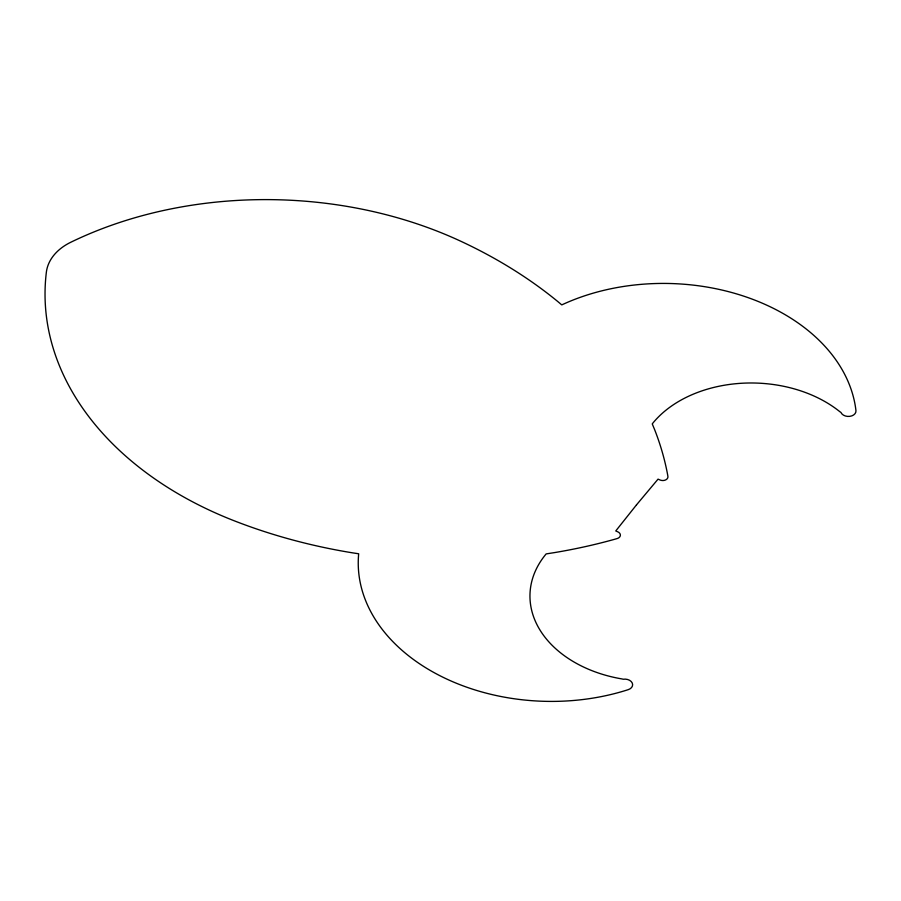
<?xml version="1.0" encoding="UTF-8"?>
<svg xmlns="http://www.w3.org/2000/svg" width="901" height="901" viewBox="0 0 901 901"><rect width="100%" height="100%" fill="white"/><g stroke="black" fill="none" stroke-linecap="round" stroke-linejoin="round"><path stroke-width="1.35" d="M636.489 504.875L615.755 530.959L617.895 531.883A5.282 3.784 1.8 0 1 620.35 535.419A5.282 3.784 1.8 0 1 617.162 538.55L614.741 539.26A450.883 322.693 1.8 0 1 554.464 552.606L546.152 553.912A116.364 83.275 1.8 0 0 621.713 678.881L623.222 679.23A7.692 5.507 1.8 0 1 632.209 682.935A7.692 5.507 1.8 0 1 628.222 689.659A189.278 135.465 1.8 0 1 358.677 553.777L352.899 552.899A450.883 322.693 1.8 0 1 233.618 520.553A352.843 252.528 1.8 0 1 46.368 272.17A57.765 41.345 1.8 0 1 70.762 242.268A352.843 252.528 1.8 0 1 461.335 241.491A450.883 322.693 1.8 0 1 557.922 301.655L561.762 304.898A189.278 135.465 1.8 0 1 855.95 410.597A7.692 5.507 1.8 0 1 849.744 416.363A7.692 5.507 1.8 0 1 840.926 412.444L839.777 411.644A116.364 83.275 1.8 0 0 652.245 423.887L654.689 429.788A450.883 322.693 1.8 0 1 667.585 474.5L667.9 476.381A5.282 3.784 1.8 0 1 665.648 479.918A5.282 3.784 1.8 0 1 660.185 480.053L658.045 479.141L636.489 504.875"/></g></svg>
